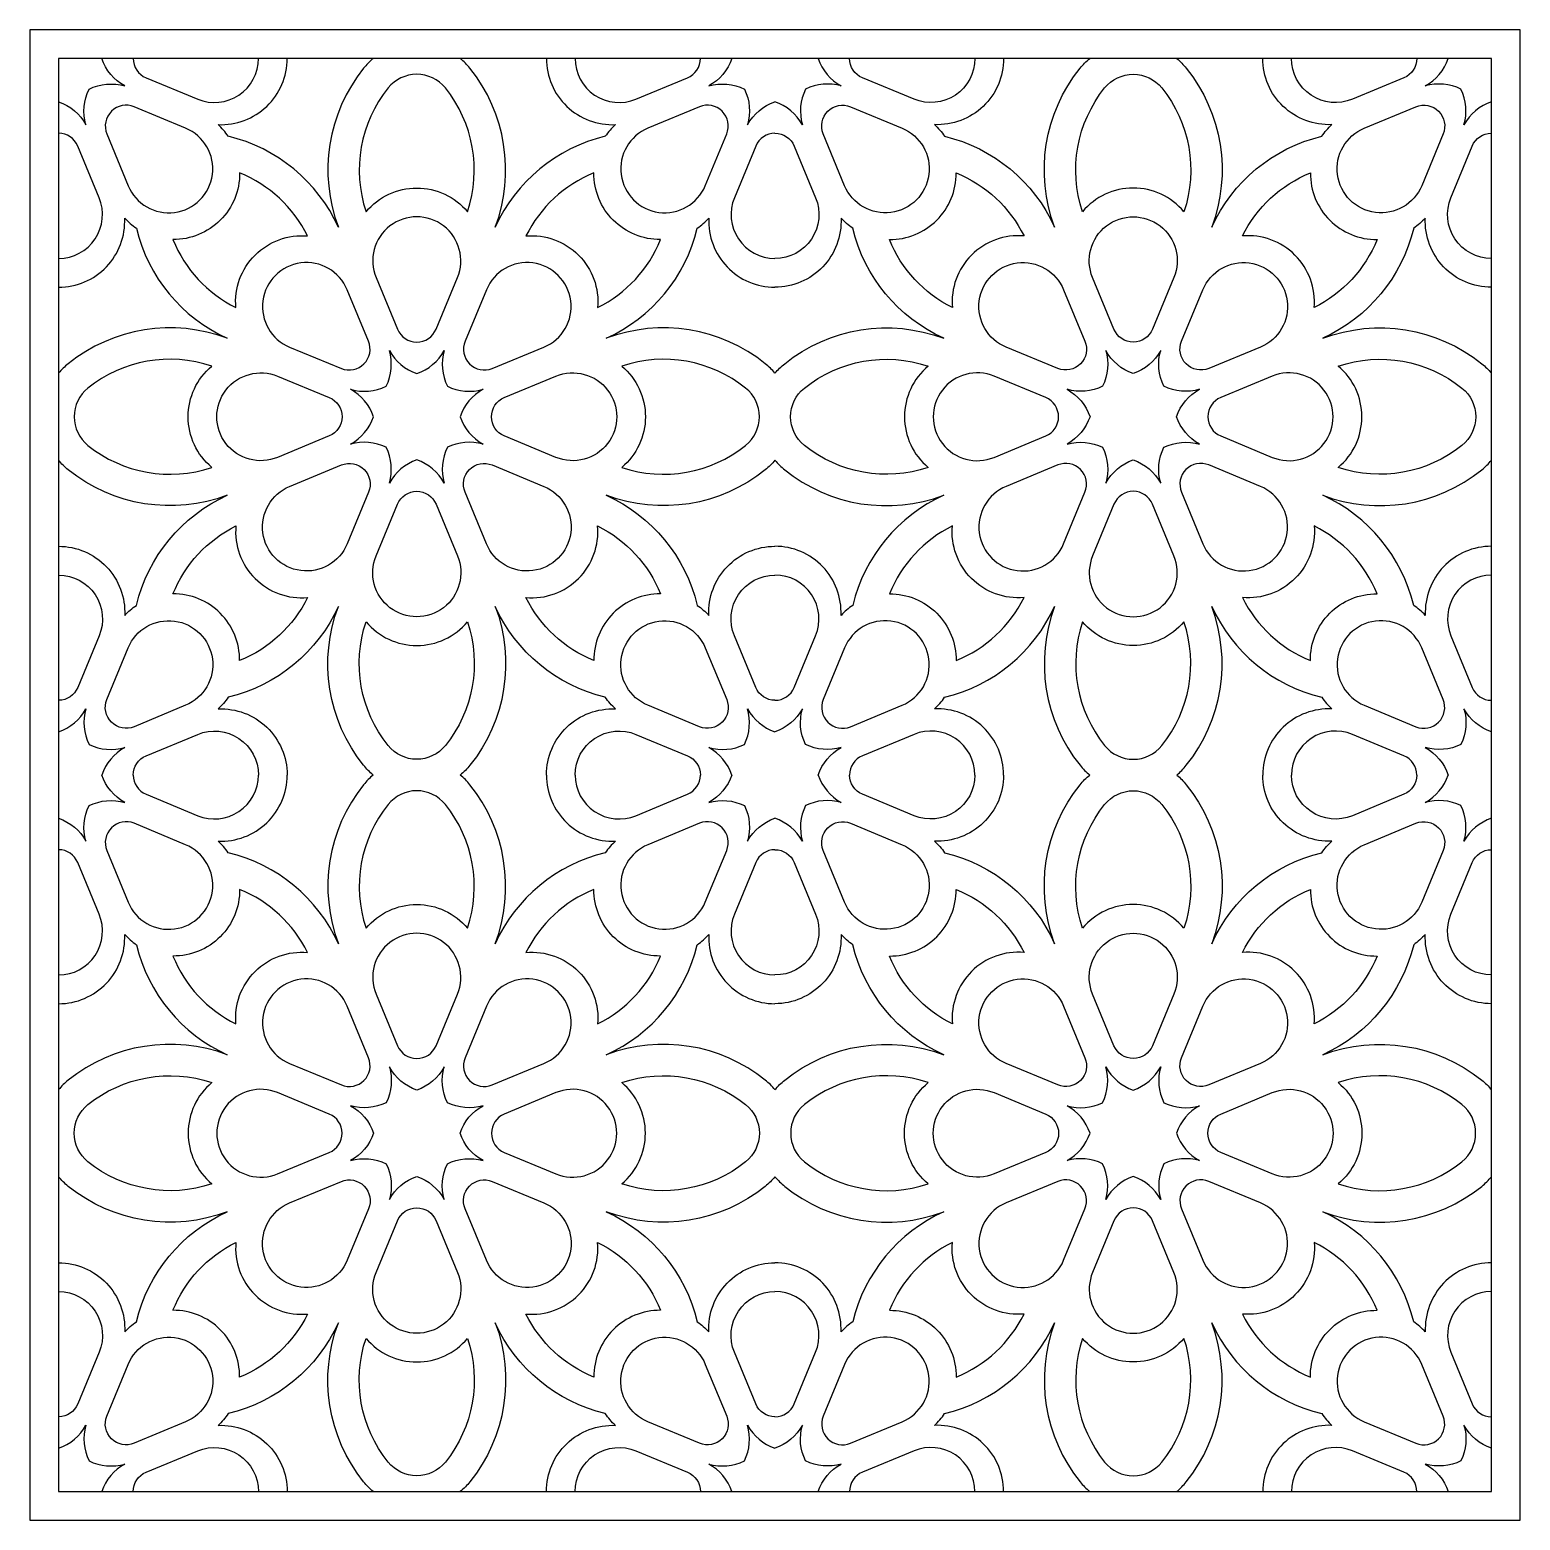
# Model space of a CAD drawing. Extents: x 2888 to 3925, y 386 to 1424.
import ezdxf

# ---------------------------------------------------------------- set-up
doc = ezdxf.new("R2010")
doc.units = 0
doc.layers.add('LAYER_01', color=5, linetype='CONTINUOUS')

msp = doc.modelspace()

# ---------------------------------------------------------------- linework, layer by layer
at = {"layer": 'LAYER_01'}
for points in [[(2888.1, 386.4), (3925.4, 386.4), (3925.4, 1423.8), (2888.1, 1423.8)], [(2908.1, 406.4), (3905.4, 406.4), (3905.4, 1403.8), (2908.1, 1403.8)]]:
    msp.add_lwpolyline(points, close=True, dxfattribs=at)
for points in [[(2908.1, 1373.7, -0.186173), (2927.1, 1357.7, -0.186173), (2929.3, 1382.5, -0.186173), (2954.2, 1384.7, -0.186173), (2938.1, 1403.8)], [(2960, 1403.8, 0.303347), (2969, 1390.4), (3004.9, 1375.5, 0.534511), (3047.2, 1403.8)], [(3127.1, 1403.8, 0.050217), (3120.4, 1397, 0.265247), (3102.8, 1286.4, 0.231518), (3026.2, 1349.7, 0.058636), (3019.1, 1357.8, 0.42752), (3067.2, 1403.8)], [(3247.6, 1403.8, 0.42752), (3295.7, 1357.8, 0.058636), (3288.6, 1349.7, 0.231518), (3212, 1286.4, 0.265247), (3194.4, 1397, 0.050217), (3187.7, 1403.8)], [(3267.6, 1403.8, 0.534511), (3309.9, 1375.5), (3345.8, 1390.4, 0.303347), (3354.8, 1403.8)], [(3376.7, 1403.8, -0.186173), (3360.6, 1384.7, -0.186173), (3385.5, 1382.5, -0.186173), (3387.6, 1357.7, -0.186173), (3406.7, 1373.7)], [(3436.8, 1403.8, 0.186173), (3452.8, 1384.7, 0.186173), (3428, 1382.5, 0.186173), (3425.8, 1357.7, 0.186173), (3406.7, 1373.7)], [(3545.9, 1403.8, -0.534511), (3503.6, 1375.5), (3467.6, 1390.4, -0.303347), (3458.7, 1403.8)], [(3565.9, 1403.8, -0.42752), (3517.8, 1357.8, -0.058636), (3524.8, 1349.7, -0.231518), (3601.4, 1286.4, -0.265247), (3619.1, 1397, -0.050217), (3625.8, 1403.8)], [(3686.4, 1403.8, -0.050217), (3693, 1397, -0.265247), (3710.7, 1286.4, -0.231518), (3787.3, 1349.7, -0.058636), (3794.4, 1357.8, -0.42752), (3746.2, 1403.8)], [(3853.5, 1403.8, -0.303347), (3844.5, 1390.4), (3808.6, 1375.5, -0.534511), (3766.2, 1403.8)], [(3905.4, 1373.7, 0.186173), (3886.3, 1357.7, 0.186173), (3884.2, 1382.5, 0.186173), (3859.3, 1384.7, 0.186173), (3875.4, 1403.8)], [(2908.1, 1264.6, 0.534511), (2936.3, 1306.9), (2921.4, 1342.9, 0.303347), (2908.1, 1351.8)], [(3406.7, 1351.8, 0.303347), (3393.4, 1342.9), (3378.5, 1306.9, 0.534511), (3406.7, 1264.6)], [(3406.7, 1351.8, -0.303347), (3420.1, 1342.9), (3435, 1306.9, -0.534511), (3406.7, 1264.6)], [(3905.4, 1264.6, -0.534511), (3877.2, 1306.9), (3892, 1342.9, -0.303347), (3905.4, 1351.8)], [(2908.1, 1244.6, 0.42752), (2954.1, 1292.7, 0.058636), (2962.2, 1285.7, 0.231518), (3025.5, 1209.1, 0.265247), (2914.8, 1191.4, 0.050217), (2908.1, 1184.8)], [(3406.7, 1184.8, 0.050217), (3400, 1191.4, 0.265247), (3289.3, 1209.1, 0.231518), (3352.6, 1285.7, 0.058636), (3360.7, 1292.7, 0.42752), (3406.7, 1244.6)], [(3406.7, 1184.8, -0.050217), (3413.5, 1191.4, -0.265247), (3524.2, 1209.1, -0.231518), (3460.9, 1285.7, -0.058636), (3452.7, 1292.7, -0.42752), (3406.7, 1244.6)], [(3905.4, 1244.6, -0.42752), (3859.4, 1292.7, -0.058636), (3851.3, 1285.7, -0.231518), (3788, 1209.1, -0.265247), (3898.7, 1191.4, -0.050217), (3905.4, 1184.8)], [(2908.1, 1064.3, -0.42752), (2954.1, 1016.2, -0.058636), (2962.2, 1023.2, -0.231518), (3025.5, 1099.8, -0.265247), (2914.8, 1117.5, -0.050217), (2908.1, 1124.2)], [(3406.7, 1124.2, -0.050217), (3400, 1117.5, -0.265247), (3289.3, 1099.8, -0.231518), (3352.6, 1023.2, -0.058636), (3360.7, 1016.2, -0.42752), (3406.7, 1064.3)], [(3406.7, 1124.2, 0.050217), (3413.5, 1117.5, 0.265247), (3524.2, 1099.8, 0.231518), (3460.9, 1023.2, 0.058636), (3452.7, 1016.2, 0.42752), (3406.7, 1064.3)], [(3905.4, 1064.3, 0.42752), (3859.4, 1016.2, 0.058636), (3851.3, 1023.2, 0.231518), (3788, 1099.8, 0.265247), (3898.7, 1117.5, 0.050217), (3905.4, 1124.2)], [(2908.1, 1044.3, -0.534511), (2936.3, 1002), (2921.4, 966, -0.303347), (2908.1, 957.1)], [(3406.7, 957.1, -0.303347), (3393.4, 966), (3378.5, 1002, -0.534511), (3406.7, 1044.3)], [(3406.7, 957.1, 0.303347), (3420.1, 966), (3435, 1002, 0.534511), (3406.7, 1044.3)], [(3905.4, 1044.3, 0.534511), (3877.2, 1002), (3892, 966, 0.303347), (3905.4, 957.1)], [(3127.1, 905.1, -0.050217), (3120.4, 911.9, -0.265247), (3102.8, 1022.5, -0.231518), (3026.2, 959.2, -0.058636), (3019.1, 951.1, -0.42752), (3067.2, 905.1)], [(3247.6, 905.1, -0.42752), (3295.7, 951.1, -0.058636), (3288.6, 959.2, -0.231518), (3212, 1022.5, -0.265247), (3194.4, 911.9, -0.050217), (3187.7, 905.1)], [(3565.9, 905.1, 0.42752), (3517.8, 951.1, 0.058636), (3524.8, 959.2, 0.231518), (3601.4, 1022.5, 0.265247), (3619.1, 911.9, 0.050217), (3625.8, 905.1)], [(3686.4, 905.1, 0.050217), (3693, 911.9, 0.265247), (3710.7, 1022.5, 0.231518), (3787.3, 959.2, 0.058636), (3794.4, 951.1, 0.42752), (3746.2, 905.1)], [(2908.1, 935.2, 0.186173), (2927.1, 951.2, 0.186173), (2929.3, 926.4, 0.186173), (2954.2, 924.2, 0.186173), (2938.1, 905.1)], [(3376.7, 905.1, 0.186173), (3360.6, 924.2, 0.186173), (3385.5, 926.4, 0.186173), (3387.6, 951.2, 0.186173), (3406.7, 935.2)], [(3436.8, 905.1, -0.186173), (3452.8, 924.2, -0.186173), (3428, 926.4, -0.186173), (3425.8, 951.2, -0.186173), (3406.7, 935.2)], [(3905.4, 935.2, -0.186173), (3886.3, 951.2, -0.186173), (3884.2, 926.4, -0.186173), (3859.3, 924.2, -0.186173), (3875.4, 905.1)], [(2960, 905.1, -0.303347), (2969, 918.5), (3004.9, 933.4, -0.534511), (3047.2, 905.1)], [(3267.6, 905.1, -0.534511), (3309.9, 933.4), (3345.8, 918.5, -0.303347), (3354.8, 905.1)], [(3545.9, 905.1, 0.534511), (3503.6, 933.4), (3467.6, 918.5, 0.303347), (3458.7, 905.1)], [(3853.5, 905.1, 0.303347), (3844.5, 918.5), (3808.6, 933.4, 0.534511), (3766.2, 905.1)], [(2908.1, 875, -0.186173), (2927.1, 859, -0.186173), (2929.3, 883.8, -0.186173), (2954.2, 886, -0.186173), (2938.1, 905.1)], [(2960, 905.1, 0.303347), (2969, 891.7), (3004.9, 876.8, 0.534511), (3047.2, 905.1)], [(3127.1, 905.1, 0.050217), (3120.4, 898.3, 0.265247), (3102.8, 787.7, 0.231518), (3026.2, 851, 0.058636), (3019.1, 859.1, 0.42752), (3067.2, 905.1)], [(3247.6, 905.1, 0.42752), (3295.7, 859.1, 0.058636), (3288.6, 851, 0.231518), (3212, 787.7, 0.265247), (3194.4, 898.3, 0.050217), (3187.7, 905.1)], [(3267.6, 905.1, 0.534511), (3309.9, 876.8), (3345.8, 891.7, 0.303347), (3354.8, 905.1)], [(3376.7, 905.1, -0.186173), (3360.6, 886, -0.186173), (3385.5, 883.8, -0.186173), (3387.6, 859, -0.186173), (3406.7, 875)], [(3436.8, 905.1, 0.186173), (3452.8, 886, 0.186173), (3428, 883.8, 0.186173), (3425.8, 859, 0.186173), (3406.7, 875)], [(3545.9, 905.1, -0.534511), (3503.6, 876.8), (3467.6, 891.7, -0.303347), (3458.7, 905.1)], [(3565.9, 905.1, -0.42752), (3517.8, 859.1, -0.058636), (3524.8, 851, -0.231518), (3601.4, 787.7, -0.265247), (3619.1, 898.3, -0.050217), (3625.8, 905.1)], [(3686.4, 905.1, -0.050217), (3693, 898.3, -0.265247), (3710.7, 787.7, -0.231518), (3787.3, 851, -0.058636), (3794.4, 859.1, -0.42752), (3746.2, 905.1)], [(3853.5, 905.1, -0.303347), (3844.5, 891.7), (3808.6, 876.8, -0.534511), (3766.2, 905.1)], [(3905.4, 875, 0.186173), (3886.3, 859, 0.186173), (3884.2, 883.8, 0.186173), (3859.3, 886, 0.186173), (3875.4, 905.1)], [(2908.1, 765.9, 0.534511), (2936.3, 808.2), (2921.4, 844.2, 0.303347), (2908.1, 853.1)], [(3406.7, 853.1, 0.303347), (3393.4, 844.2), (3378.5, 808.2, 0.534511), (3406.7, 765.9)], [(3406.7, 853.1, -0.303347), (3420.1, 844.2), (3435, 808.2, -0.534511), (3406.7, 765.9)], [(3905.4, 765.9, -0.534511), (3877.2, 808.2), (3892, 844.2, -0.303347), (3905.4, 853.1)], [(2908.1, 745.9, 0.42752), (2954.1, 794.1, 0.058636), (2962.2, 787, 0.231518), (3025.5, 710.4, 0.265247), (2914.8, 692.7, 0.050217), (2908.1, 686.1)], [(3406.7, 686.1, 0.050217), (3400, 692.7, 0.265247), (3289.3, 710.4, 0.231518), (3352.6, 787, 0.058636), (3360.7, 794.1, 0.42752), (3406.7, 745.9)], [(3406.7, 686.1, -0.050217), (3413.5, 692.7, -0.265247), (3524.2, 710.4, -0.231518), (3460.9, 787, -0.058636), (3452.7, 794.1, -0.42752), (3406.7, 745.9)], [(3905.4, 745.9, -0.42752), (3859.4, 794.1, -0.058636), (3851.3, 787, -0.231518), (3788, 710.4, -0.265247), (3898.7, 692.7, -0.050217), (3905.4, 686.1)], [(2908.1, 565.6, -0.42752), (2954.1, 517.5, -0.058636), (2962.2, 524.5, -0.231518), (3025.5, 601.1, -0.265247), (2914.8, 618.8, -0.050217), (2908.1, 625.5)], [(3406.7, 625.5, -0.050217), (3400, 618.8, -0.265247), (3289.3, 601.1, -0.231518), (3352.6, 524.5, -0.058636), (3360.7, 517.5, -0.42752), (3406.7, 565.6)], [(3406.7, 625.5, 0.050217), (3413.5, 618.8, 0.265247), (3524.2, 601.1, 0.231518), (3460.9, 524.5, 0.058636), (3452.7, 517.5, 0.42752), (3406.7, 565.6)], [(3905.4, 565.6, 0.42752), (3859.4, 517.5, 0.058636), (3851.3, 524.5, 0.231518), (3788, 601.1, 0.265247), (3898.7, 618.8, 0.050217), (3905.4, 625.5)], [(2908.1, 545.6, -0.534511), (2936.3, 503.3), (2921.4, 467.3, -0.303347), (2908.1, 458.4)], [(3406.7, 458.4, -0.303347), (3393.4, 467.3), (3378.5, 503.3, -0.534511), (3406.7, 545.6)], [(3406.7, 458.4, 0.303347), (3420.1, 467.3), (3435, 503.3, 0.534511), (3406.7, 545.6)], [(3905.4, 545.6, 0.534511), (3877.2, 503.3), (3892, 467.3, 0.303347), (3905.4, 458.4)], [(3127.1, 406.4, -0.050217), (3120.4, 413.2, -0.265247), (3102.8, 523.8, -0.231518), (3026.2, 460.6, -0.058636), (3019.1, 452.4, -0.42752), (3067.2, 406.4)], [(3247.6, 406.4, -0.42752), (3295.7, 452.4, -0.058636), (3288.6, 460.6, -0.231518), (3212, 523.8, -0.265247), (3194.4, 413.2, -0.050217), (3187.7, 406.4)], [(3565.9, 406.4, 0.42752), (3517.8, 452.4, 0.058636), (3524.8, 460.6, 0.231518), (3601.4, 523.8, 0.265247), (3619.1, 413.2, 0.050217), (3625.8, 406.4)], [(3686.4, 406.4, 0.050217), (3693, 413.2, 0.265247), (3710.7, 523.8, 0.231518), (3787.3, 460.6, 0.058636), (3794.4, 452.4, 0.42752), (3746.2, 406.4)], [(2908.1, 436.5, 0.186173), (2927.1, 452.5, 0.186173), (2929.3, 427.7, 0.186173), (2954.2, 425.5, 0.186173), (2938.1, 406.4)], [(3376.7, 406.4, 0.186173), (3360.6, 425.5, 0.186173), (3385.5, 427.7, 0.186173), (3387.6, 452.5, 0.186173), (3406.7, 436.5)], [(3436.8, 406.4, -0.186173), (3452.8, 425.5, -0.186173), (3428, 427.7, -0.186173), (3425.8, 452.5, -0.186173), (3406.7, 436.5)], [(3905.4, 436.5, -0.186173), (3886.3, 452.5, -0.186173), (3884.2, 427.7, -0.186173), (3859.3, 425.5, -0.186173), (3875.4, 406.4)], [(2960, 406.4, -0.303347), (2969, 419.8), (3004.9, 434.7, -0.534511), (3047.2, 406.4)], [(3267.6, 406.4, -0.534511), (3309.9, 434.7), (3345.8, 419.8, -0.303347), (3354.8, 406.4)], [(3545.9, 406.4, 0.534511), (3503.6, 434.7), (3467.6, 419.8, 0.303347), (3458.7, 406.4)], [(3853.5, 406.4, 0.303347), (3844.5, 419.8), (3808.6, 434.7, 0.534511), (3766.2, 406.4)]]:
    msp.add_lwpolyline(points, format="xyb", dxfattribs=at)
for points in [[(3192.7, 1297.2, 0.255568), (3177.3, 1383.3, 0.479251), (3137.5, 1383.3, 0.255568), (3122.1, 1297.2, -0.4662)], [(3620.8, 1297.2, -0.255568), (3636.2, 1383.3, -0.479251), (3676, 1383.3, -0.255568), (3691.4, 1297.2, 0.4662)], [(2956.5, 1315.3, 1.496607), (2996.5, 1355.3), (2960.6, 1370.2, 0.668179), (2941.7, 1351.3)], [(3318.3, 1355.3, 1.496607), (3358.2, 1315.3), (3373.1, 1351.3, 0.668179), (3354.2, 1370.2)], [(3495.2, 1355.3, -1.496607), (3455.2, 1315.3), (3440.3, 1351.3, -0.668179), (3459.3, 1370.2)], [(3856.9, 1315.3, -1.496607), (3816.9, 1355.3), (3852.9, 1370.2, -0.668179), (3871.8, 1351.3)], [(3081.4, 1280.3, 0.182812), (3034.1, 1324.2, -0.41917), (2987.7, 1277.8, 0.182812), (3031.5, 1230.4, -0.4662)], [(3280.7, 1324.2, 0.182812), (3233.4, 1280.3, -0.4662), (3283.3, 1230.4, 0.182812), (3327.1, 1277.8, -0.41917)], [(3532.8, 1324.2, -0.182812), (3580.1, 1280.3, 0.4662), (3530.2, 1230.4, -0.182812), (3486.4, 1277.8, 0.41917)], [(3732.1, 1280.3, -0.182812), (3779.4, 1324.2, 0.41917), (3825.8, 1277.8, -0.182812), (3782, 1230.4, 0.4662)], [(3185.7, 1251.3, 1.496607), (3129.1, 1251.3), (3144, 1215.4, 0.668179), (3170.8, 1215.4)], [(3627.8, 1251.3, -1.496607), (3684.4, 1251.3), (3669.5, 1215.4, -0.668179), (3642.7, 1215.4)], [(3108.9, 1242.9, 1.496607), (3068.9, 1202.9), (3104.9, 1188.1, 0.668179), (3123.8, 1207)], [(3245.9, 1202.9, 1.496607), (3205.9, 1242.9), (3191, 1207, 0.668179), (3209.9, 1188.1)], [(3567.6, 1202.9, -1.496607), (3607.6, 1242.9), (3622.5, 1207, -0.668179), (3603.6, 1188.1)], [(3704.6, 1242.9, -1.496607), (3744.6, 1202.9), (3708.6, 1188.1, -0.668179), (3689.7, 1207)], [(2928.5, 1174.4, 0.479251), (2928.5, 1134.5, 0.255568), (3014.7, 1119.2, -0.4662), (3014.7, 1189.7, 0.255568)], [(3111.3, 1173.6, 0.186173), (3136.1, 1175.7, 0.186173), (3138.3, 1200.6, 0.186173), (3157.4, 1184.5, 0.186173), (3176.5, 1200.6, 0.186173), (3178.7, 1175.7, 0.186173), (3203.5, 1173.6, 0.186173), (3187.5, 1154.5, 0.186173), (3203.5, 1135.4, 0.186173), (3178.7, 1133.2, 0.186173), (3176.5, 1108.3, 0.186173), (3157.4, 1124.4, 0.186173), (3138.3, 1108.3, 0.186173), (3136.1, 1133.2, 0.186173), (3111.3, 1135.4, 0.186173), (3127.3, 1154.5, 0.186173)], [(3300.1, 1119.2, 0.255568), (3386.3, 1134.5, 0.479251), (3386.3, 1174.4, 0.255568), (3300.1, 1189.7, -0.4662)], [(3513.3, 1119.2, -0.255568), (3427.2, 1134.5, -0.479251), (3427.2, 1174.4, -0.255568), (3513.3, 1189.7, 0.4662)], [(3702.2, 1173.6, -0.186173), (3677.4, 1175.7, -0.186173), (3675.2, 1200.6, -0.186173), (3656.1, 1184.5, -0.186173), (3637, 1200.6, -0.186173), (3634.8, 1175.7, -0.186173), (3610, 1173.6, -0.186173), (3626, 1154.5, -0.186173), (3610, 1135.4, -0.186173), (3634.8, 1133.2, -0.186173), (3637, 1108.3, -0.186173), (3656.1, 1124.4, -0.186173), (3675.2, 1108.3, -0.186173), (3677.4, 1133.2, -0.186173), (3702.2, 1135.4, -0.186173), (3686.2, 1154.5, -0.186173)], [(3884.9, 1174.4, -0.479251), (3884.9, 1134.5, -0.255568), (3798.8, 1119.2, 0.4662), (3798.8, 1189.7, -0.255568)], [(3105.4, 1154.5, -0.303347), (3096.5, 1141.1), (3060.5, 1126.2, -1.496607), (3060.5, 1182.7), (3096.5, 1167.8, -0.303347)], [(3218.3, 1167.8), (3254.3, 1182.7, -1.496607), (3254.3, 1126.2), (3218.3, 1141.1, -0.668179)], [(3595.2, 1167.8), (3559.2, 1182.7, 1.496607), (3559.2, 1126.2), (3595.2, 1141.1, 0.668179)], [(3708, 1154.5, 0.303347), (3717, 1141.1), (3752.9, 1126.2, 1.496607), (3752.9, 1182.7), (3717, 1167.8, 0.303347)], [(3108.9, 1066, -1.496607), (3068.9, 1106), (3104.9, 1120.9, -0.668179), (3123.8, 1101.9)], [(3245.9, 1106, -1.496607), (3205.9, 1066), (3191, 1101.9, -0.668179), (3209.9, 1120.9)], [(3567.6, 1106, 1.496607), (3607.6, 1066), (3622.5, 1101.9, 0.668179), (3603.6, 1120.9)], [(3704.6, 1066, 1.496607), (3744.6, 1106), (3708.6, 1120.9, 0.668179), (3689.7, 1101.9)], [(3185.7, 1057.6, -1.496607), (3129.1, 1057.6), (3144, 1093.6, -0.668179), (3170.8, 1093.6)], [(3627.8, 1057.6, 1.496607), (3684.4, 1057.6), (3669.5, 1093.6, 0.668179), (3642.7, 1093.6)], [(3081.4, 1028.6, -0.182812), (3034.1, 984.7, 0.41917), (2987.7, 1031.2, -0.182812), (3031.5, 1078.5, 0.4662)], [(3280.7, 984.7, -0.182812), (3233.4, 1028.6, 0.4662), (3283.3, 1078.5, -0.182812), (3327.1, 1031.2, 0.41917)], [(3532.8, 984.7, 0.182812), (3580.1, 1028.6, -0.4662), (3530.2, 1078.5, 0.182812), (3486.4, 1031.2, -0.41917)], [(3732.1, 1028.6, 0.182812), (3779.4, 984.7, -0.41917), (3825.8, 1031.2, 0.182812), (3782, 1078.5, -0.4662)], [(2956.5, 993.6, -1.496607), (2996.5, 953.6), (2960.6, 938.7, -0.668179), (2941.7, 957.6)], [(3192.7, 1011.7, -0.255568), (3177.3, 925.6, -0.479251), (3137.5, 925.6, -0.255568), (3122.1, 1011.7, 0.4662)], [(3318.3, 953.6, -1.496607), (3358.2, 993.6), (3373.1, 957.6, -0.668179), (3354.2, 938.7)], [(3495.2, 953.6, 1.496607), (3455.2, 993.6), (3440.3, 957.6, 0.668179), (3459.3, 938.7)], [(3620.8, 1011.7, 0.255568), (3636.2, 925.6, 0.479251), (3676, 925.6, 0.255568), (3691.4, 1011.7, -0.4662)], [(3856.9, 993.6, 1.496607), (3816.9, 953.6), (3852.9, 938.7, 0.668179), (3871.8, 957.6)], [(3192.7, 798.5, 0.255568), (3177.3, 884.6, 0.479251), (3137.5, 884.6, 0.255568), (3122.1, 798.5, -0.4662)], [(3620.8, 798.5, -0.255568), (3636.2, 884.6, -0.479251), (3676, 884.6, -0.255568), (3691.4, 798.5, 0.4662)], [(2956.5, 816.6, 1.496607), (2996.5, 856.6), (2960.6, 871.5, 0.668179), (2941.7, 852.6)], [(3318.3, 856.6, 1.496607), (3358.2, 816.6), (3373.1, 852.6, 0.668179), (3354.2, 871.5)], [(3495.2, 856.6, -1.496607), (3455.2, 816.6), (3440.3, 852.6, -0.668179), (3459.3, 871.5)], [(3856.9, 816.6, -1.496607), (3816.9, 856.6), (3852.9, 871.5, -0.668179), (3871.8, 852.6)], [(3081.4, 781.6, 0.182812), (3034.1, 825.5, -0.41917), (2987.7, 779.1, 0.182812), (3031.5, 731.8, -0.4662)], [(3280.7, 825.5, 0.182812), (3233.4, 781.6, -0.4662), (3283.3, 731.8, 0.182812), (3327.1, 779.1, -0.41917)], [(3532.8, 825.5, -0.182812), (3580.1, 781.6, 0.4662), (3530.2, 731.8, -0.182812), (3486.4, 779.1, 0.41917)], [(3732.1, 781.6, -0.182812), (3779.4, 825.5, 0.41917), (3825.8, 779.1, -0.182812), (3782, 731.8, 0.4662)], [(3185.7, 752.6, 1.496607), (3129.1, 752.6), (3144, 716.7, 0.668179), (3170.8, 716.7)], [(3627.8, 752.6, -1.496607), (3684.4, 752.6), (3669.5, 716.7, -0.668179), (3642.7, 716.7)], [(3108.9, 744.3, 1.496607), (3068.9, 704.3), (3104.9, 689.4, 0.668179), (3123.8, 708.3)], [(3245.9, 704.3, 1.496607), (3205.9, 744.3), (3191, 708.3, 0.668179), (3209.9, 689.4)], [(3567.6, 704.3, -1.496607), (3607.6, 744.3), (3622.5, 708.3, -0.668179), (3603.6, 689.4)], [(3704.6, 744.3, -1.496607), (3744.6, 704.3), (3708.6, 689.4, -0.668179), (3689.7, 708.3)], [(2928.5, 635.9, -0.479251), (2928.5, 675.7, -0.255568), (3014.7, 691, 0.4662), (3014.7, 620.5, -0.255568)], [(3111.3, 636.7, -0.186173), (3136.1, 634.5, -0.186173), (3138.3, 609.7, -0.186173), (3157.4, 625.7, -0.186173), (3176.5, 609.7, -0.186173), (3178.7, 634.5, -0.186173), (3203.5, 636.7, -0.186173), (3187.5, 655.8, -0.186173), (3203.5, 674.9, -0.186173), (3178.7, 677, -0.186173), (3176.5, 701.9, -0.186173), (3157.4, 685.8, -0.186173), (3138.3, 701.9, -0.186173), (3136.1, 677, -0.186173), (3111.3, 674.9, -0.186173), (3127.3, 655.8, -0.186173)], [(3300.1, 691, -0.255568), (3386.3, 675.7, -0.479251), (3386.3, 635.9, -0.255568), (3300.1, 620.5, 0.4662)], [(3513.3, 691, 0.255568), (3427.2, 675.7, 0.479251), (3427.2, 635.9, 0.255568), (3513.3, 620.5, -0.4662)], [(3702.2, 636.7, 0.186173), (3677.4, 634.5, 0.186173), (3675.2, 609.7, 0.186173), (3656.1, 625.7, 0.186173), (3637, 609.7, 0.186173), (3634.8, 634.5, 0.186173), (3610, 636.7, 0.186173), (3626, 655.8, 0.186173), (3610, 674.9, 0.186173), (3634.8, 677, 0.186173), (3637, 701.9, 0.186173), (3656.1, 685.8, 0.186173), (3675.2, 701.9, 0.186173), (3677.4, 677, 0.186173), (3702.2, 674.9, 0.186173), (3686.2, 655.8, 0.186173)], [(3884.9, 635.9, 0.479251), (3884.9, 675.7, 0.255568), (3798.8, 691, -0.4662), (3798.8, 620.5, 0.255568)], [(3105.4, 655.8, 0.303347), (3096.5, 669.1), (3060.5, 684, 1.496607), (3060.5, 627.5), (3096.5, 642.4, 0.303347)], [(3218.3, 642.4), (3254.3, 627.5, 1.496607), (3254.3, 684), (3218.3, 669.1, 0.668179)], [(3595.2, 642.4), (3559.2, 627.5, -1.496607), (3559.2, 684), (3595.2, 669.1, -0.668179)], [(3708, 655.8, -0.303347), (3717, 669.1), (3752.9, 684, -1.496607), (3752.9, 627.5), (3717, 642.4, -0.303347)], [(3108.9, 567.3, -1.496607), (3068.9, 607.3), (3104.9, 622.2, -0.668179), (3123.8, 603.2)], [(3245.9, 607.3, -1.496607), (3205.9, 567.3), (3191, 603.2, -0.668179), (3209.9, 622.2)], [(3567.6, 607.3, 1.496607), (3607.6, 567.3), (3622.5, 603.2, 0.668179), (3603.6, 622.2)], [(3704.6, 567.3, 1.496607), (3744.6, 607.3), (3708.6, 622.2, 0.668179), (3689.7, 603.2)], [(3185.7, 558.9, -1.496607), (3129.1, 558.9), (3144, 594.9, -0.668179), (3170.8, 594.9)], [(3627.8, 558.9, 1.496607), (3684.4, 558.9), (3669.5, 594.9, 0.668179), (3642.7, 594.9)], [(3081.4, 529.9, -0.182812), (3034.1, 486, 0.41917), (2987.7, 532.5, -0.182812), (3031.5, 579.8, 0.4662)], [(3280.7, 486, -0.182812), (3233.4, 529.9, 0.4662), (3283.3, 579.8, -0.182812), (3327.1, 532.5, 0.41917)], [(3532.8, 486, 0.182812), (3580.1, 529.9, -0.4662), (3530.2, 579.8, 0.182812), (3486.4, 532.5, -0.41917)], [(3732.1, 529.9, 0.182812), (3779.4, 486, -0.41917), (3825.8, 532.5, 0.182812), (3782, 579.8, -0.4662)], [(2956.5, 494.9, -1.496607), (2996.5, 454.9), (2960.6, 440, -0.668179), (2941.7, 458.9)], [(3192.7, 513, -0.255568), (3177.3, 426.9, -0.479251), (3137.5, 426.9, -0.255568), (3122.1, 513, 0.4662)], [(3318.3, 454.9, -1.496607), (3358.2, 494.9), (3373.1, 458.9, -0.668179), (3354.2, 440)], [(3495.2, 454.9, 1.496607), (3455.2, 494.9), (3440.3, 458.9, 0.668179), (3459.3, 440)], [(3620.8, 513, 0.255568), (3636.2, 426.9, 0.479251), (3676, 426.9, 0.255568), (3691.4, 513, -0.4662)], [(3856.9, 494.9, 1.496607), (3816.9, 454.9), (3852.9, 440, 0.668179), (3871.8, 458.9)]]:
    msp.add_lwpolyline(points, format="xyb", close=True, dxfattribs=at)

doc.saveas('drawing.dxf')
